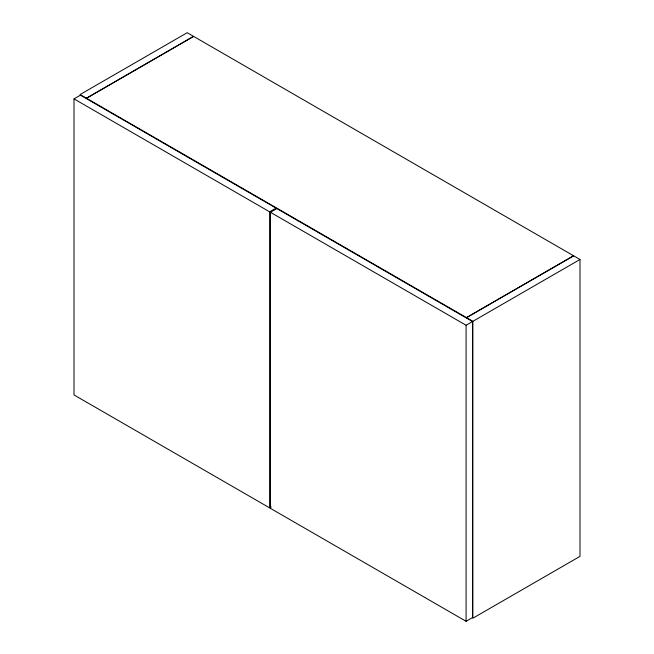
<?xml version="1.0" encoding="UTF-8"?>
<svg xmlns="http://www.w3.org/2000/svg" width="654" height="654" viewBox="0 0 654 654"><rect width="100%" height="100%" fill="white"/><g stroke="black" fill="none" stroke-linecap="round" stroke-linejoin="round"><path stroke-width="0.98" d="M74 98.877L80.434 95.165L276.078 208.127L269.652 211.831L74 98.877L74 394.934L269.652 507.888L271.255 506.964M86.418 98.214L193.543 36.362M86.5 98.264L193.625 36.411M270.437 212.288L276.863 208.577L472.515 321.531L472.515 617.589L466.089 621.3L270.437 508.346L270.437 212.288L466.089 325.242L472.515 321.531M466.441 317.615L573.566 255.771M466.523 317.664L573.648 255.812M472.875 321.327L580 259.483L580 556.358L472.875 618.21L472.875 321.327L80.074 94.552L187.199 32.7L580 259.483M466.089 325.242L466.089 621.3M269.652 211.831L269.652 507.888"/></g></svg>
